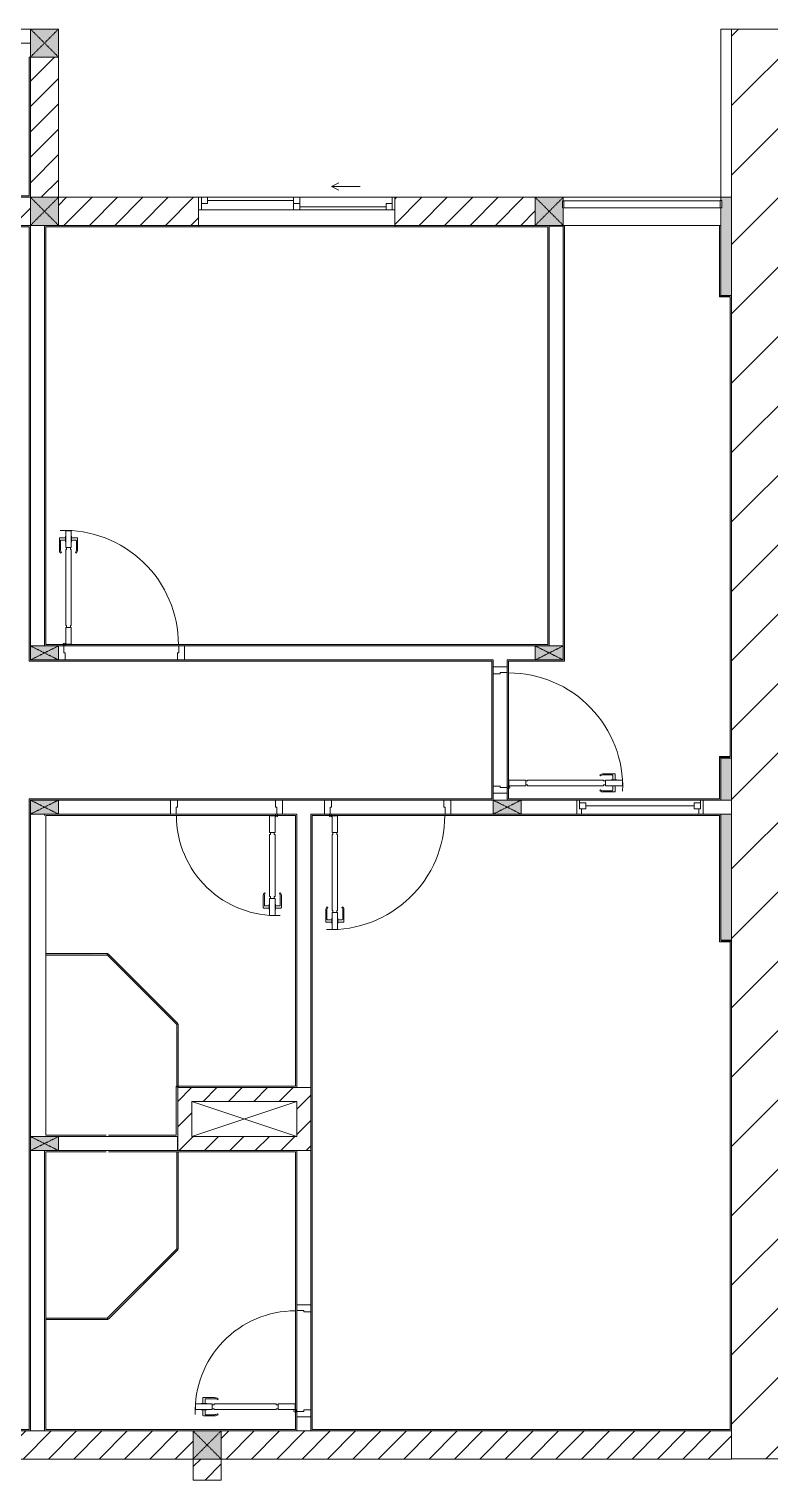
# Model space of a CAD drawing. Header units: millimetres. Extents: x 41758 to 237109, y 3795 to 78637.
# Drawn here: x 212798 to 218083, y 35387 to 45737 of the extents above; entities that cross this region are included whole.
import ezdxf

# ---------------------------------------------------------------- set-up
doc = ezdxf.new("R2010")
doc.units = ezdxf.units.MM
doc.linetypes.add('IMPORT-Dash _2_', pattern=[6, 3, -3])
for name, color, linetype, lineweight in [('0-2', 130, 'Continuous', 9), ('A-DETL-GENF-6', 20, 'Continuous', 9), ('A-DETL-GENF-7', 130, 'Continuous', 9), ('A-DETL-THIN-2', 151, 'Continuous', 9), ('A-DOOR-2', 130, 'Continuous', 9), ('A-FLOR-1', 130, 'Continuous', 9), ('A-FLOR-HRAL-5', 130, 'Continuous', 9), ('A-GLAZ-3', 130, 'Continuous', 9), ('A-GLAZ-CURT-3', 130, 'Continuous', 9), ('A-WALL-1', 130, 'Continuous', 9), ('A-WALL-PATT-3', 130, 'Continuous', 9), ('A_1404_dwg-1', 130, 'Continuous', 9), ('I-WALL', 130, 'Continuous', 9), ('I-WALL-1', 130, 'Continuous', 9), ('S-COLS-1', 130, 'Continuous', 9), ('S-COLS-2', 130, 'Continuous', 9), ('S-COLS-4', 130, 'Continuous', 9), ('S-COLS-7', 130, 'IMPORT-Dash _2_', 9), ('S-COLS-HDLN-1', 130, 'IMPORT-Dash _2_', 9)]:
    doc.layers.add(name, color=color, linetype=linetype, lineweight=lineweight)
pattern_1 = [(45, (0, 0), (-90.50967, 90.50967), [])]

# ---------------------------------------------------------------- blocks, each defined once
blk = doc.blocks.new('A_1404_dwg_NCV_TKTC_KET CAU_rvt-1-TKTC_MB HOÀN THIỆN SÀN TẦNG 3-4-4819833-KeyPlan-CH6')
at = {"layer": 'S-COLS-1'}
blk.add_hatch(color=256, dxfattribs=at).paths.add_polyline_path([(108052, 43837), (108052, 44537), (107978, 44537), (107983, 44512), (107983, 43837), (108043, 43837)])
h = blk.add_hatch(color=256, dxfattribs=at)
h.paths.add_polyline_path([(108052, 39237), (108052, 40137), (107978, 40137), (107978, 39237)])
h.paths.add_polyline_path([(107978, 40237), (108052, 40237), (108052, 40537), (107978, 40537), (107978, 40247)])
at = {"layer": 'A-FLOR-1'}
blk.add_line((104203, 38088), (104953, 38088), dxfattribs=at)
at = {"layer": 'S-COLS-2'}
blk.add_line((108052, 44537), (107978, 44537), dxfattribs=at)
blk = doc.blocks.new('A_1404_dwg_DOOR_CW_01 CANH MO-PANEL KINH - DIW_01-900x2200-CỬA GỖ VÂN LAMINATE-553375-TKTC_MB HOÀN THIỆN SÀN TẦNG 3-4-4819841-KeyPlan-CH6')
at = {"layer": 'A-DETL-GENF-7'}
for p, q in [((112514, 58865), (112518, 58858)), ((112540, 58873), (112619, 58873)), ((112602, 58865), (112540, 58865)), ((112606, 58830), (112606, 58861)), ((112623, 58830), (112623, 58869)), ((112514, 58751), (112518, 58758)), ((112602, 58751), (112540, 58751)), ((112540, 58743), (112619, 58743)), ((112606, 58786), (112606, 58755)), ((112623, 58786), (112623, 58747))]:
    blk.add_line(p, q, dxfattribs=at)
at = {"layer": 'A-DETL-GENF-7', "flags": 128}
for points in [[(111985, 58828), (111985, 58788), (111865, 58788), (111865, 58828)], [(111999, 58822), (111999, 58828), (112541, 58828), (112541, 58822), (112555, 58822), (112555, 58794), (112541, 58794), (112541, 58788), (111999, 58788), (111999, 58794), (111985, 58794), (111985, 58822)], [(112675, 58788), (112675, 58828), (112555, 58828), (112555, 58788)], [(112595, 58830), (112595, 58828), (112634, 58828), (112634, 58830)], [(112595, 58786), (112595, 58788), (112634, 58788), (112634, 58786)]]:
    blk.add_lwpolyline(points, close=True, dxfattribs=at)
at = {"layer": 'A-DETL-GENF-7'}
blk.add_circle((111863, 58778), 10, dxfattribs=at)
for centre, radius, start, end in [((111863, 58778), 814, 358, 90), ((112540, 58828), 45, 90, 125), ((112540, 58828), 37, 90, 125), ((112602, 58861), 4, 0, 90), ((112619, 58869), 4, 0, 90), ((112540, 58788), 45, 235, 270), ((112540, 58788), 37, 235, 270), ((112602, 58755), 4, 270, 0), ((112619, 58747), 4, 270, 0)]:
    blk.add_arc(centre, radius, start, end, dxfattribs=at)
at = {"layer": 'A-DOOR-2'}
blk.add_line((111853, 58778), (111853, 58803), dxfattribs=at)
at = {"layer": 'A-DOOR-2', "flags": 128}
for points in [[(111753, 59635), (111853, 59635), (111853, 59595), (111803, 59595), (111803, 59585), (111753, 59585)], [(111753, 58785), (111803, 58785), (111803, 58775), (111853, 58775), (111853, 58735), (111753, 58735)]]:
    blk.add_lwpolyline(points, close=True, dxfattribs=at)
blk = doc.blocks.new('A_1404_dwg_DOOR_CW_01 CANH MO-PANEL KINH - DIG_02-800x2200-CỬA NHÔM KÍNH-V57-TKTC_MB HOÀN THIỆN SÀN TẦNG 3-4-4819848-KeyPlan-CH6')
at = {"layer": 'A-DETL-GENF-7'}
for p, q in [((112414, 58419), (112418, 58413)), ((112440, 58427), (112519, 58427)), ((112502, 58419), (112440, 58419)), ((112506, 58384), (112506, 58415)), ((112523, 58384), (112523, 58423)), ((112414, 58305), (112418, 58312)), ((112502, 58305), (112440, 58305)), ((112440, 58297), (112519, 58297)), ((112506, 58340), (112506, 58309)), ((112523, 58340), (112523, 58301))]:
    blk.add_line(p, q, dxfattribs=at)
at = {"layer": 'A-DETL-GENF-7', "flags": 128}
for points in [[(111985, 58342), (111985, 58382), (111865, 58382), (111865, 58342)], [(111999, 58348), (111999, 58342), (112441, 58342), (112441, 58348), (112455, 58348), (112455, 58376), (112441, 58376), (112441, 58382), (111999, 58382), (111999, 58376), (111985, 58376), (111985, 58348)], [(112575, 58382), (112575, 58342), (112455, 58342), (112455, 58382)], [(112495, 58384), (112495, 58382), (112534, 58382), (112534, 58384)], [(112495, 58340), (112495, 58342), (112534, 58342), (112534, 58340)]]:
    blk.add_lwpolyline(points, close=True, dxfattribs=at)
at = {"layer": 'A-DETL-GENF-7'}
blk.add_circle((111863, 58392), 10, dxfattribs=at)
for centre, radius, start, end in [((111863, 58392), 714, 270, 2), ((112440, 58382), 45, 90, 125), ((112440, 58382), 37, 90, 125), ((112502, 58415), 4, 0, 90), ((112519, 58423), 4, 0, 90), ((112440, 58342), 45, 235, 270), ((112440, 58342), 37, 235, 270), ((112502, 58309), 4, 270, 0), ((112519, 58301), 4, 270, 0)]:
    blk.add_arc(centre, radius, start, end, dxfattribs=at)
at = {"layer": 'A-DOOR-2'}
blk.add_line((111853, 58392), (111853, 58367), dxfattribs=at)
at = {"layer": 'A-DOOR-2', "flags": 128}
for points in [[(111753, 58435), (111753, 58385), (111803, 58385), (111803, 58395), (111853, 58395), (111853, 58435)], [(111753, 57685), (111753, 57635), (111853, 57635), (111853, 57675), (111803, 57675), (111803, 57685)]]:
    blk.add_lwpolyline(points, close=True, dxfattribs=at)
blk = doc.blocks.new('A_1404_dwg_DOOR_CW_01 CANH MO-PANEL KINH - DIW_01-900x2200-CỬA GỖ VÂN LAMINATE-V58-TKTC_MB HOÀN THIỆN SÀN TẦNG 3-4-4819849-KeyPlan-CH6')
at = {"layer": 'A-DETL-GENF-7'}
for p, q in [((109882, 56930), (109882, 56969)), ((109966, 56973), (109886, 56973)), ((109899, 56930), (109899, 56961)), ((109903, 56965), (109966, 56965)), ((109991, 56965), (109987, 56959)), ((109882, 56886), (109882, 56847)), ((109966, 56843), (109886, 56843)), ((109899, 56886), (109899, 56855)), ((109903, 56851), (109966, 56851)), ((109991, 56851), (109987, 56858))]:
    blk.add_line(p, q, dxfattribs=at)
at = {"layer": 'A-DETL-GENF-7', "flags": 128}
for points in [[(109831, 56888), (109831, 56928), (109951, 56928), (109951, 56888)], [(109910, 56930), (109910, 56928), (109871, 56928), (109871, 56930)], [(110507, 56922), (110507, 56928), (109965, 56928), (109965, 56922), (109951, 56922), (109951, 56894), (109965, 56894), (109965, 56888), (110507, 56888), (110507, 56894), (110521, 56894), (110521, 56922)], [(110521, 56928), (110521, 56888), (110641, 56888), (110641, 56928)], [(109910, 56886), (109910, 56888), (109871, 56888), (109871, 56886)]]:
    blk.add_lwpolyline(points, close=True, dxfattribs=at)
at = {"layer": 'A-DETL-GENF-7'}
blk.add_circle((110643, 56878), 10, dxfattribs=at)
for centre, radius, start, end in [((110643, 56878), 814, 90, 182), ((109886, 56969), 4, 90, 180), ((109903, 56961), 4, 90, 180), ((109966, 56928), 45, 55, 90), ((109966, 56928), 37, 55, 90), ((109886, 56847), 4, 180, 270), ((109903, 56855), 4, 180, 270), ((109966, 56888), 37, 270, 305), ((109966, 56888), 45, 270, 305)]:
    blk.add_arc(centre, radius, start, end, dxfattribs=at)
at = {"layer": 'A-DOOR-2'}
blk.add_line((110653, 56878), (110653, 56903), dxfattribs=at)
at = {"layer": 'A-DOOR-2', "flags": 128}
blk.add_lwpolyline([(110753, 57685), (110753, 57735), (110653, 57735), (110653, 57695), (110703, 57695), (110703, 57685)], close=True, dxfattribs=at)
blk.add_lwpolyline([(110753, 56837), (110753, 56885), (110703, 56885), (110703, 56875), (110653, 56875), (110653, 56837)], dxfattribs=at)
blk = doc.blocks.new('A_1404_dwg_M_Fixed - 900 x 1400-901190-TKTC_MB HOÀN THIỆN SÀN TẦNG 3-4-4819850-KeyPlan-CH6')
at = {"layer": 'A-GLAZ-3'}
blk.add_line((111794, 60598), (111794, 61372), dxfattribs=at)
at = {"layer": 'A-GLAZ-3', "flags": 128}
for points in [[(111772, 61416), (111772, 61372), (111816, 61372), (111816, 61416), (111753, 61416), (111753, 61434)], [(111816, 61403), (111853, 61403), (111853, 61435)], [(111753, 60535), (111753, 60554), (111816, 60554), (111816, 60598), (111772, 60598), (111772, 60554)], [(111816, 60567), (111853, 60567), (111853, 60535)]]:
    blk.add_lwpolyline(points, dxfattribs=at)
blk = doc.blocks.new('A_1404_dwg_Railing - 50 x 10mm-901205-TKTC_MB HOÀN THIỆN SÀN TẦNG 3-4-4819861-KeyPlan-CH6')
at = {"layer": 'A-FLOR-HRAL-5', "flags": 128}
blk.add_lwpolyline([(107527, 61567), (107477, 61567), (107477, 61557), (107527, 61557)], close=True, dxfattribs=at)
blk = doc.blocks.new('A_1404_dwg_Railing - 50 x 10mm-901205-TKTC_MB HOÀN THIỆN SÀN TẦNG 3-4-V97-KeyPlan-CH6')
at = {"layer": 'A-FLOR-HRAL-5'}
blk.add_line((62258, 24562), (62258, 24612), dxfattribs=at)
at = {"layer": 'A-FLOR-HRAL-5', "flags": 128}
blk.add_lwpolyline([(62248, 24612), (62248, 24562), (62258, 24562)], dxfattribs=at)
blk = doc.blocks.new('A_1404_dwg_Railing - Railing-998857-TKTC_MB HOÀN THIỆN SÀN TẦNG 3-4-4819932-KeyPlan-CH6')
at = {"layer": 'A-FLOR-HRAL-5'}
for p, q in [((107973, 44512), (106858, 44512)), ((106858, 44462), (107973, 44462))]:
    blk.add_line(p, q, dxfattribs=at)
for name, p, rotation in [('A_1404_dwg_Railing - 50 x 10mm-901205-TKTC_MB HOÀN THIỆN SÀN TẦNG 3-4-V97-KeyPlan-CH6', (169105, 69074), 180), ('A_1404_dwg_Railing - 50 x 10mm-901205-TKTC_MB HOÀN THIỆN SÀN TẦNG 3-4-4819861-KeyPlan-CH6', (46416, 151990), 270)]:
    blk.add_blockref(name, p, dxfattribs=dict(rotation=rotation))
blk = doc.blocks.new('A_1404_dwg_System Panel - Glazed-647900-TKTC_MB HOÀN THIỆN SÀN TẦNG 3-4-4819871-KeyPlan-CH6')
at = {"layer": 'A-GLAZ-CURT-3'}
blk.add_hatch(color=256, dxfattribs=at).paths.add_polyline_path([(65500, 32532), (65943, 32532), (65943, 32542), (65500, 32537)])
blk.add_line((65943, 32542), (65500, 32542), dxfattribs=at)
at = {"layer": 'A-GLAZ-CURT-3', "flags": 128}
blk.add_lwpolyline([(65502, 32532), (65943, 32532), (65943, 32542)], dxfattribs=at)
blk = doc.blocks.new('A_1404_dwg_System Panel - Glazed-579379-TKTC_MB HOÀN THIỆN SÀN TẦNG 3-4-4819872-KeyPlan-CH6')
at = {"layer": 'A-GLAZ-CURT-3'}
blk.add_hatch(color=256, dxfattribs=at).paths.add_polyline_path([(65008, 32038), (65500, 32537), (65496, 32540), (65004, 32041)])
blk.add_line((65496, 32540), (65001, 32045), dxfattribs=at)
at = {"layer": 'A-GLAZ-CURT-3', "flags": 128}
blk.add_lwpolyline([(65009, 32039), (65504, 32533), (65496, 32540)], dxfattribs=at)
blk = doc.blocks.new('A_1404_dwg_System Panel - Glazed-703244-TKTC_MB HOÀN THIỆN SÀN TẦNG 3-4-4819930-KeyPlan-CH6')
at = {"layer": 'A-GLAZ-CURT-3'}
blk.add_hatch(color=256, dxfattribs=at).paths.add_polyline_path([(73304, 37033), (73306, 37033), (73303, 37727), (73296, 37727), (73301, 37033)])
at = {"layer": 'A-GLAZ-CURT-3', "flags": 128}
blk.add_lwpolyline([(73306, 37033), (73306, 37727), (73296, 37727), (73296, 37033)], close=True, dxfattribs=at)
blk = doc.blocks.new('A_1404_dwg_System Panel - Glazed-901200-TKTC_MB HOÀN THIỆN SÀN TẦNG 3-4-4819874-KeyPlan-CH6')
at = {"layer": 'A-GLAZ-CURT-3'}
blk.add_hatch(color=256, dxfattribs=at).paths.add_polyline_path([(65502, 29932), (65943, 29932), (65943, 29942), (65502, 29937), (65502, 29933)])
blk.add_line((65943, 29942), (65504, 29942), dxfattribs=at)
at = {"layer": 'A-GLAZ-CURT-3', "flags": 128}
blk.add_lwpolyline([(65502, 29932), (65943, 29932), (65943, 29942)], dxfattribs=at)
blk = doc.blocks.new('A_1404_dwg_System Panel - Glazed-579637-TKTC_MB HOÀN THIỆN SÀN TẦNG 3-4-4819875-KeyPlan-CH6')
at = {"layer": 'A-GLAZ-CURT-3'}
blk.add_hatch(color=256, dxfattribs=at).paths.add_polyline_path([(65499, 29933), (65502, 29944), (65004, 30435), (65003, 30429), (65009, 30423)])
blk.add_line((65506, 29940), (65009, 30437), dxfattribs=at)
at = {"layer": 'A-GLAZ-CURT-3', "flags": 128}
blk.add_lwpolyline([(65001, 30431), (65499, 29933), (65506, 29940)], dxfattribs=at)
blk = doc.blocks.new('A_1404_dwg_System Panel - Glazed-1013752-TKTC_MB HOÀN THIỆN SÀN TẦNG 3-4-4819931-KeyPlan-CH6')
at = {"layer": 'A-GLAZ-CURT-3'}
blk.add_hatch(color=256, dxfattribs=at).paths.add_polyline_path([(73306, 38192), (73301, 38639), (73296, 38636), (73296, 38192), (73304, 38192)])
at = {"layer": 'A-GLAZ-CURT-3', "flags": 128}
blk.add_lwpolyline([(73296, 38639), (73296, 38192), (73306, 38192), (73306, 38639)], close=True, dxfattribs=at)
blk = doc.blocks.new('A_1404_dwg_G1_SOF - BO TRU - 100x200-745959-TKTC_MB HOÀN THIỆN SÀN TẦNG 3-4-4819847-KeyPlan-CH6')
at = {"layer": 'S-COLS-1'}
blk.add_hatch(color=256, dxfattribs=at).paths.add_polyline_path([(110753, 56637), (110753, 56837), (110653, 56837), (110653, 56637)])
at = {"layer": 'S-COLS-1', "flags": 128}
blk.add_lwpolyline([(110753, 56837), (110653, 56837), (110653, 56637), (110753, 56637)], close=True, dxfattribs=at)
at = {"layer": 'S-COLS-HDLN-1'}
for p, q in [((110753, 56837), (110653, 56637)), ((110653, 56837), (110753, 56637))]:
    blk.add_line(p, q, dxfattribs=at)
blk = doc.blocks.new('A_1404_dwg_DOOR_CW_01 CANH MO-PANEL KINH - DIG_01-900x2200-CỬA NHÔM KÍNH-901215-TKTC_MB HOÀN THIỆN SÀN TẦNG 3-4-4819898-KeyPlan-CH6')
at = {"layer": 'A-DETL-GENF-7'}
for p, q in [((37865, 68824), (37865, 68903)), ((37908, 68907), (37869, 68907)), ((37873, 68886), (37873, 68824)), ((37908, 68890), (37877, 68890)), ((37952, 68907), (37991, 68907)), ((37952, 68890), (37983, 68890)), ((37987, 68886), (37987, 68824)), ((37995, 68824), (37995, 68903)), ((37873, 68798), (37879, 68803)), ((37986, 68798), (37980, 68803))]:
    blk.add_line(p, q, dxfattribs=at)
at = {"layer": 'A-DETL-GENF-7', "flags": 128}
for points in [[(37950, 68959), (37910, 68959), (37910, 68839), (37950, 68839)], [(37908, 68879), (37910, 68879), (37910, 68919), (37908, 68919)], [(37916, 68283), (37910, 68283), (37910, 68825), (37916, 68825), (37916, 68839), (37944, 68839), (37944, 68825), (37950, 68825), (37950, 68283), (37944, 68283), (37944, 68269), (37916, 68269)], [(37952, 68879), (37950, 68879), (37950, 68919), (37952, 68919)], [(37910, 68269), (37950, 68269), (37950, 68149), (37910, 68149)]]:
    blk.add_lwpolyline(points, close=True, dxfattribs=at)
at = {"layer": 'A-DETL-GENF-7'}
blk.add_circle((37960, 68147), 10, dxfattribs=at)
for centre, radius, start, end in [((37960, 68147), 814, 88, 180), ((37869, 68903), 4, 90, 180), ((37877, 68886), 4, 90, 180), ((37983, 68886), 4, 0, 90), ((37991, 68903), 4, 0, 90), ((37910, 68824), 45, 180, 215), ((37910, 68824), 37, 180, 215), ((37950, 68824), 37, 325, 0), ((37950, 68824), 45, 325, 0)]:
    blk.add_arc(centre, radius, start, end, dxfattribs=at)
at = {"layer": 'A-DOOR-2'}
blk.add_line((37960, 68137), (37935, 68137), dxfattribs=at)
at = {"layer": 'A-DOOR-2', "flags": 128}
for points in [[(37103, 68037), (37103, 68137), (37143, 68137), (37143, 68087), (37153, 68087), (37153, 68037)], [(37953, 68037), (37953, 68087), (37963, 68087), (37963, 68137), (38003, 68137), (38003, 68037)]]:
    blk.add_lwpolyline(points, close=True, dxfattribs=at)
blk = doc.blocks.new('A_1404_dwg_NCV_TKTC_TANG 3 - 4_rvt-1-TKTC_MB HOÀN THIỆN SÀN TẦNG 3-4-4819943-KeyPlan-CH6')
at = {"layer": 'A-WALL-PATT-3'}
for points in [[(103043, 44537), (103053, 44537), (103053, 45537), (103043, 45537), (103043, 44547)], [(103043, 41237), (103053, 41237), (103053, 44337), (103043, 44337), (103043, 41337)], [(103153, 41337), (103163, 41337), (103163, 44327), (103153, 44327), (103153, 41347)], [(106743, 41337), (106753, 41337), (106753, 44337), (106743, 44337), (106743, 41347)], [(106863, 41227), (106863, 44337), (106853, 44337), (106853, 41227)], [(107978, 43837), (107978, 44337), (107968, 44337), (107968, 43837)], [(107978, 43827), (108043, 43827), (108043, 43837), (107968, 43837), (107968, 43827)], [(108043, 40537), (108052, 40537), (108052, 43837), (108043, 43837), (108043, 40547)], [(103163, 41337), (106743, 41337), (106743, 41347), (103163, 41347)], [(103043, 41227), (106343, 41227), (106343, 41237), (103043, 41237)], [(106353, 40247), (106353, 41237), (106343, 41237), (106343, 40247)], [(106453, 40247), (106463, 40247), (106463, 41237), (106453, 41237), (106453, 40537)], [(106743, 41227), (106853, 41227), (106853, 41237), (106463, 41237), (106463, 41227), (106653, 41227)], [(108043, 40537), (108043, 40547), (107968, 40547), (107968, 40537), (107978, 40537)], [(107978, 40247), (107978, 40537), (107968, 40537), (107968, 40247)], [(103053, 35747), (103053, 40247), (103043, 40247), (103043, 35747)], [(106343, 40237), (106353, 40237), (106353, 40247), (103053, 40247), (103053, 40237), (103902, 40237)], [(107968, 40237), (107978, 40237), (107978, 40247), (106453, 40247), (106453, 40237), (106553, 40237)], [(105053, 35737), (105063, 35737), (105063, 40137), (105053, 40137), (105053, 35747)], [(107978, 40127), (107978, 40137), (105063, 40137), (105063, 40127), (107968, 40127)], [(107968, 39227), (107978, 39227), (107978, 40127), (107968, 40127), (107968, 39237)], [(108043, 39227), (108052, 39227), (108052, 39237), (107978, 39237), (107978, 39227)], [(108052, 35747), (108052, 39227), (108043, 39227), (108043, 35747)], [(108052, 35737), (108052, 35747), (105063, 35747), (105063, 35737), (108043, 35737)]]:
    blk.add_hatch(color=256, dxfattribs=at).paths.add_polyline_path(points)
h = blk.add_hatch(color=256, dxfattribs=at)
h.paths.add_polyline_path([(100378, 44537), (100378, 44547), (99978, 44547), (99978, 44537), (100128, 44537)])
h.paths.add_polyline_path([(103043, 44537), (103043, 44547), (102878, 44547), (102878, 44537)])
h = blk.add_hatch(color=256, dxfattribs=at)
h.paths.add_polyline_path([(103042, 44327), (103043, 44327), (103043, 44337), (102878, 44337), (102878, 44327)])
h.paths.add_polyline_path([(100138, 44327), (100378, 44327), (100378, 44337), (100128, 44337), (100128, 44327)])
h = blk.add_hatch(color=256, dxfattribs=at)
h.paths.add_polyline_path([(105653, 44327), (106743, 44327), (106743, 44337), (105653, 44337)])
h.paths.add_polyline_path([(103163, 44327), (104253, 44327), (104253, 44337), (103153, 44337), (103153, 44327)])
h = blk.add_hatch(color=256, dxfattribs=at)
h.paths.add_polyline_path([(101813, 35737), (101813, 35747), (100053, 35747), (100053, 35737)])
h.paths.add_polyline_path([(103043, 35737), (103053, 35737), (103053, 35747), (102903, 35747), (102903, 35737)])
at = {"layer": 'A-WALL-1'}
for p, q in [((106853, 44462), (106853, 44337)), ((107978, 44462), (107978, 44337)), ((103153, 44337), (103053, 44337)), ((103053, 44337), (103053, 41337)), ((103153, 41337), (103153, 44337)), ((107968, 44337), (106863, 44337)), ((103053, 40137), (103053, 37837)), ((103153, 40127), (103153, 40137)), ((107851, 40137), (108052, 40137))]:
    blk.add_line(p, q, dxfattribs=at)
at = {"layer": 'A-WALL-1', "flags": 128}
for points in [[(106853, 44512), (106853, 44537), (107978, 44537), (107978, 44512)], [(106853, 41337), (106853, 44332), (106753, 44332), (106753, 41337)], [(106653, 41337), (104151, 41337), (104151, 41237), (106343, 41237)], [(106353, 41237), (106353, 41187), (106453, 41187), (106453, 41237), (106653, 41237)], [(106453, 40237), (106453, 40287), (106353, 40287), (106353, 40237), (106051, 40237), (106051, 40137), (106353, 40137)], [(103253, 40137), (104051, 40137), (104051, 40237), (103253, 40237)], [(106553, 40137), (106951, 40137), (106951, 40237), (106553, 40237)], [(108052, 40237), (107851, 40237), (107851, 40137)], [(103253, 37737), (104101, 37737), (104101, 37837), (103253, 37837)], [(103053, 37737), (103053, 35737), (103153, 35737), (103153, 37737)]]:
    blk.add_lwpolyline(points, dxfattribs=at)
for points in [[(106353, 41237), (106343, 41237)], [(105053, 38187), (105053, 40137), (105151, 40137), (105151, 40237), (104851, 40237), (104851, 40137), (104953, 40137), (104953, 38187)], [(105053, 36637), (105053, 37737), (104953, 37737), (104953, 36637)], [(105053, 35737), (105053, 35837), (104953, 35837), (104953, 35737)]]:
    blk.add_lwpolyline(points, close=True, dxfattribs=at)
at = {"layer": 'I-WALL'}
for p, q in [((104253, 44337), (105653, 44337)), ((105653, 44327), (104253, 44327))]:
    blk.add_line(p, q, dxfattribs=at)
at = {"layer": 'I-WALL-1'}
for p, q in [((103253, 44337), (103153, 44337)), ((106753, 41337), (106753, 44337)), ((106853, 44337), (106853, 41337)), ((103253, 41337), (106653, 41337)), ((106343, 41237), (103253, 41237)), ((103053, 37837), (103053, 40137)), ((103153, 40137), (103153, 40127)), ((103163, 39132), (103163, 39142)), ((104106, 38197), (104096, 38197)), ((103163, 36532), (103163, 36542)), ((104213, 35737), (104413, 35737))]:
    blk.add_line(p, q, dxfattribs=at)
at = {"layer": 'I-WALL-1', "flags": 128}
for points in [[(103043, 44537), (103053, 44537), (103053, 45537), (103043, 45537), (103043, 44547), (102878, 44547), (102878, 44537)], [(108043, 35747), (105063, 35747), (105063, 40127), (107968, 40127), (107968, 39227), (107978, 39227), (108043, 39227)]]:
    blk.add_lwpolyline(points, close=True, dxfattribs=at)
for points in [[(103053, 41337), (103053, 44337), (103043, 44337), (102878, 44337), (102878, 44327), (103043, 44327), (103043, 41237), (103043, 41227), (106343, 41227), (106343, 40247), (103053, 40247), (103043, 40247), (103043, 35747), (102903, 35747), (102903, 35737), (103053, 35737), (103053, 35747), (103053, 37737)], [(103153, 44337), (103153, 44327), (103153, 41337)], [(106653, 44337), (105653, 44337), (105653, 44327), (106743, 44327), (106743, 41347), (103163, 41347)], [(103163, 41347), (103163, 44327), (104253, 44327), (104253, 44337), (103253, 44337)], [(108052, 43837), (108043, 43837), (107978, 43837), (107978, 44337), (107968, 44337), (107968, 43837), (107968, 43827), (108043, 43827), (108043, 40547), (107968, 40547), (107968, 40537), (107968, 40247), (106463, 40247), (106463, 41227), (106853, 41227), (106863, 41227), (106863, 44337), (106853, 44337)], [(106753, 44337), (106743, 44337), (106653, 44337)], [(103253, 40237), (106353, 40237), (106353, 40247), (106353, 41237)], [(106653, 41237), (106463, 41237), (106453, 41237), (106453, 40247), (106453, 40237)], [(106553, 40237), (107978, 40237), (107978, 40247), (107978, 40537), (108043, 40537), (108052, 40537)], [(103163, 39142), (103163, 40127), (104943, 40127), (104943, 38197), (104106, 38197)], [(103253, 37837), (104103, 37837), (104103, 37847), (104103, 38187), (104943, 38187), (104953, 38187), (104953, 40137), (104943, 40137), (103253, 40137)], [(106353, 40137), (105063, 40137), (105053, 40137), (105053, 35737), (105063, 35737), (108052, 35737)], [(108052, 39237), (107978, 39237), (107978, 40127), (107978, 40137), (106553, 40137)], [(103593, 37847), (103163, 37847), (103163, 39132)], [(104093, 38197), (104093, 38187), (104093, 37847), (103609, 37847)], [(103153, 37737), (103153, 37727), (103153, 35747), (103153, 35737), (104213, 35737)], [(103609, 37727), (104943, 37727), (104943, 35747), (103163, 35747), (103163, 36532)], [(103163, 36542), (103163, 37727), (103593, 37727)], [(104413, 35737), (104943, 35737), (104953, 35737), (104953, 37737), (104943, 37737), (103253, 37737)]]:
    blk.add_lwpolyline(points, dxfattribs=at)
for name, p in [('A_1404_dwg_Railing - Railing-998857-TKTC_MB HOÀN THIỆN SÀN TẦNG 3-4-4819932-KeyPlan-CH6', (0, 0)), ('A_1404_dwg_System Panel - Glazed-1013752-TKTC_MB HOÀN THIỆN SÀN TẦNG 3-4-4819931-KeyPlan-CH6', (30800, 0)), ('A_1404_dwg_System Panel - Glazed-703244-TKTC_MB HOÀN THIỆN SÀN TẦNG 3-4-4819930-KeyPlan-CH6', (30800, 0))]:
    blk.add_blockref(name, p)
for name, p, rotation in [('A_1404_dwg_DOOR_CW_01 CANH MO-PANEL KINH - DIW_01-900x2200-CỬA GỖ VÂN LAMINATE-V58-TKTC_MB HOÀN THIỆN SÀN TẦNG 3-4-4819849-KeyPlan-CH6', (46416, 151990), 270), ('A_1404_dwg_G1_SOF - BO TRU - 100x200-745959-TKTC_MB HOÀN THIỆN SÀN TẦNG 3-4-4819847-KeyPlan-CH6', (46416, 151990), 270), ('A_1404_dwg_G1_SOF - BO TRU - 100x200-745959-TKTC_MB HOÀN THIỆN SÀN TẦNG 3-4-4819847-KeyPlan-CH6', (50016, 151990), 270), ('A_1404_dwg_DOOR_CW_01 CANH MO-PANEL KINH - DIG_01-900x2200-CỬA NHÔM KÍNH-901215-TKTC_MB HOÀN THIỆN SÀN TẦNG 3-4-4819898-KeyPlan-CH6', (38316, 78290), 270), ('A_1404_dwg_G1_SOF - BO TRU - 100x200-745959-TKTC_MB HOÀN THIỆN SÀN TẦNG 3-4-4819847-KeyPlan-CH6', (46416, 150890), 270), ('A_1404_dwg_DOOR_CW_01 CANH MO-PANEL KINH - DIG_02-800x2200-CỬA NHÔM KÍNH-V57-TKTC_MB HOÀN THIỆN SÀN TẦNG 3-4-4819848-KeyPlan-CH6', (46416, 151990), 270), ('A_1404_dwg_DOOR_CW_01 CANH MO-PANEL KINH - DIW_01-900x2200-CỬA GỖ VÂN LAMINATE-553375-TKTC_MB HOÀN THIỆN SÀN TẦNG 3-4-4819841-KeyPlan-CH6', (46416, 151990), 270), ('A_1404_dwg_G1_SOF - BO TRU - 100x200-745959-TKTC_MB HOÀN THIỆN SÀN TẦNG 3-4-4819847-KeyPlan-CH6', (49716, 150890), 270), ('A_1404_dwg_M_Fixed - 900 x 1400-901190-TKTC_MB HOÀN THIỆN SÀN TẦNG 3-4-4819850-KeyPlan-CH6', (46416, 151990), 270), ('A_1404_dwg_System Panel - Glazed-901200-TKTC_MB HOÀN THIỆN SÀN TẦNG 3-4-4819874-KeyPlan-CH6', (169105, 69074), 180), ('A_1404_dwg_System Panel - Glazed-579637-TKTC_MB HOÀN THIỆN SÀN TẦNG 3-4-4819875-KeyPlan-CH6', (169105, 69074), 180), ('A_1404_dwg_G1_SOF - BO TRU - 100x200-745959-TKTC_MB HOÀN THIỆN SÀN TẦNG 3-4-4819847-KeyPlan-CH6', (46416, 148490), 270), ('A_1404_dwg_System Panel - Glazed-579379-TKTC_MB HOÀN THIỆN SÀN TẦNG 3-4-4819872-KeyPlan-CH6', (169105, 69074), 180), ('A_1404_dwg_System Panel - Glazed-647900-TKTC_MB HOÀN THIỆN SÀN TẦNG 3-4-4819871-KeyPlan-CH6', (169105, 69074), 180), ('A_1404_dwg_DOOR_CW_01 CANH MO-PANEL KINH - DIG_02-800x2200-CỬA NHÔM KÍNH-V57-TKTC_MB HOÀN THIỆN SÀN TẦNG 3-4-4819848-KeyPlan-CH6', (216805, 94272), 180)]:
    blk.add_blockref(name, p, dxfattribs=dict(rotation=rotation))
blk = doc.blocks.new('A_1404_dwg_1_FAMILY RVT - W01-WxH 1400x1400xmm-389822-TKTC_MB HOÀN THIỆN SÀN TẦNG 3-4-4819949-KeyPlan-CH6')
at = {"layer": 'A-GLAZ-3'}
for p, q in [((50001, 78313), (50204, 78313)), ((49052, 78237), (49052, 78037)), ((49072, 78237), (49072, 78148)), ((49116, 78215), (49730, 78215)), ((49730, 78237), (49775, 78237)), ((49775, 78192), (49730, 78192)), ((49775, 78170), (50389, 78170)), ((50433, 78237), (50433, 78148))]:
    blk.add_line(p, q, dxfattribs=at)
at = {"layer": 'A-GLAZ-3', "flags": 128}
for points in [[(50052, 78339), (50001, 78313), (50052, 78288)], [(50452, 78037), (50452, 78237), (49052, 78237), (49116, 78237)], [(49052, 78148), (49072, 78148), (49730, 78148), (49775, 78148), (50389, 78148), (50452, 78148)], [(49730, 78148), (49730, 78237), (49116, 78237), (49116, 78192), (49072, 78192)], [(49775, 78148), (49775, 78237), (50433, 78237), (50452, 78237)], [(50433, 78192), (50389, 78192), (50389, 78148)]]:
    blk.add_lwpolyline(points, dxfattribs=at)
blk = doc.blocks.new('A_1404_dwg_G1_SOF - BO TRU - 200x200-V21-TKTC_MB HOÀN THIỆN SÀN TẦNG 3-4-4820000-KeyPlan-CH6')
at = {"layer": 'S-COLS-7'}
blk.add_hatch(color=256, dxfattribs=at).paths.add_polyline_path([(104213, 35537), (104413, 35537), (104413, 35737), (104213, 35737)])
at = {"layer": 'S-COLS-4', "flags": 128}
blk.add_lwpolyline([(104213, 35737), (104213, 35537), (104413, 35537), (104413, 35737)], dxfattribs=at)
at = {"layer": 'S-COLS-HDLN-1'}
for p, q in [((104412, 35737), (104213, 35537)), ((104213, 35737), (104413, 35537))]:
    blk.add_line(p, q, dxfattribs=at)
blk = doc.blocks.new('A_1404_dwg_G1_SOF - BO TRU - 200x200-3054293-TKTC_MB HOÀN THIỆN SÀN TẦNG 3-4-4819986-KeyPlan-CH6')
at = {"layer": 'S-COLS-7'}
blk.add_hatch(color=256, dxfattribs=at).paths.add_polyline_path([(41853, 71512), (42053, 71512), (42052, 71712), (41853, 71712)])
at = {"layer": 'S-COLS-4', "flags": 128}
blk.add_lwpolyline([(42053, 71712), (41853, 71712), (41853, 71512), (42053, 71512)], close=True, dxfattribs=at)
at = {"layer": 'S-COLS-HDLN-1'}
for p, q in [((42053, 71712), (41853, 71512)), ((41853, 71712), (42053, 71512))]:
    blk.add_line(p, q, dxfattribs=at)
blk = doc.blocks.new('A_1404_dwg_G1_SOF - BO TRU - 200x200-V37-TKTC_MB HOÀN THIỆN SÀN TẦNG 3-4-4820016-KeyPlan-CH6')
at = {"layer": 'S-COLS-7'}
blk.add_hatch(color=256, dxfattribs=at).paths.add_polyline_path([(75953, 44337), (76053, 44337), (76048, 44537), (75853, 44536), (75853, 44337), (75943, 44337)])
at = {"layer": 'S-COLS-4'}
for p, q in [((76053, 44337), (76053, 44462)), ((75953, 44337), (76053, 44337))]:
    blk.add_line(p, q, dxfattribs=at)
at = {"layer": 'S-COLS-4', "flags": 128}
blk.add_lwpolyline([(76053, 44512), (76053, 44537), (75853, 44537), (75853, 44337)], dxfattribs=at)
at = {"layer": 'S-COLS-HDLN-1'}
for p, q in [((76053, 44537), (75853, 44337)), ((75853, 44537), (76053, 44337))]:
    blk.add_line(p, q, dxfattribs=at)
blk = doc.blocks.new('A_1404_dwg_G1_SOF - BO TRU - 200x200-V12-TKTC_MB HOÀN THIỆN SÀN TẦNG 3-4-4819991-KeyPlan-CH6')
at = {"layer": 'S-COLS-7'}
blk.add_hatch(color=256, dxfattribs=at).paths.add_polyline_path([(42053, 20337), (42053, 20537), (41853, 20537), (41853, 20337)])
at = {"layer": 'S-COLS-4', "flags": 128}
blk.add_lwpolyline([(42053, 20337), (42053, 20537), (41853, 20537), (41853, 20337)], dxfattribs=at)
at = {"layer": 'S-COLS-HDLN-1'}
for p, q in [((42053, 20537), (41853, 20337)), ((41853, 20537), (42053, 20337))]:
    blk.add_line(p, q, dxfattribs=at)
blk = doc.blocks.new('A_1404_dwg-4819832-KeyPlan-CH6')
at = {"layer": 'A-WALL-PATT-3'}
h = blk.add_hatch(dxfattribs=at)
h.set_pattern_fill('FP_41', color=256, style=0, pattern_type=2)
h.set_pattern_definition(pattern_1)
h.paths.add_polyline_path([(103253, 44537), (103253, 45537), (103053, 45537), (103053, 44537)])
h = blk.add_hatch(dxfattribs=at)
h.set_pattern_fill('FP_41', color=256, style=0, pattern_type=2)
h.set_pattern_definition(pattern_1)
h.paths.add_polyline_path([(100128, 44337), (100378, 44337), (100378, 44537), (100128, 44537), (100128, 44462)])
h.paths.add_polyline_path([(103043, 44337), (103053, 44338), (103053, 44537), (102878, 44537), (102878, 44337)])
h = blk.add_hatch(dxfattribs=at)
h.set_pattern_fill('FP_41', color=256, style=0, pattern_type=2)
h.set_pattern_definition(pattern_1)
h.paths.add_polyline_path([(106653, 44337), (106653, 44537), (105653, 44537), (105653, 44337)])
h.paths.add_polyline_path([(103902, 44337), (104253, 44337), (104253, 44537), (103253, 44537), (103253, 44337)])
h = blk.add_hatch(dxfattribs=at)
h.set_pattern_fill('FP_41', color=256, style=0, pattern_type=2)
h.set_pattern_definition(pattern_1)
h.paths.add_polyline_path([(104103, 37837), (104203, 37837), (104203, 38187), (104103, 38187), (104103, 38088)])
h = blk.add_hatch(dxfattribs=at)
h.set_pattern_fill('FP_41', color=256, style=0, pattern_type=2)
h.set_pattern_definition(pattern_1)
h.paths.add_polyline_path([(104953, 38088), (105053, 38088), (105051, 38187), (104203, 38187), (104203, 38088)])
h = blk.add_hatch(dxfattribs=at)
h.set_pattern_fill('FP_41', color=256, style=0, pattern_type=2)
h.set_pattern_definition(pattern_1)
h.paths.add_polyline_path([(104953, 37837), (105053, 37837), (105053, 38088), (104953, 38088)])
h = blk.add_hatch(dxfattribs=at)
h.set_pattern_fill('FP_41', color=256, style=0, pattern_type=2)
h.set_pattern_definition(pattern_1)
h.paths.add_polyline_path([(104203, 37737), (105053, 37737), (105053, 37837), (104103, 37837), (104103, 37737)])
h = blk.add_hatch(dxfattribs=at)
h.set_pattern_fill('FP_41', color=256, style=0, pattern_type=2)
h.set_pattern_definition(pattern_1)
h.paths.add_polyline_path([(100053, 35537), (101813, 35537), (101813, 35737), (100053, 35737)])
h.paths.add_polyline_path([(102903, 35537), (104213, 35537), (104213, 35737), (102903, 35737)])
h.paths.add_polyline_path([(99853, 35537), (99853, 35737), (95052, 35737), (95052, 35537), (98039, 35537)])
h.paths.add_polyline_path([(105063, 35537), (108052, 35537), (108052, 35737), (104413, 35737), (104413, 35537), (105053, 35537)])
h.paths.add_polyline_path([(92176, 35537), (93613, 35537), (93613, 35737), (91853, 35737), (91853, 35537)])
h.paths.add_polyline_path([(94703, 35537), (94852, 35537), (94852, 35737), (94703, 35737)])
h.paths.add_polyline_path([(91578, 35537), (91653, 35537), (91653, 35737), (89893, 35737), (89893, 35537), (91428, 35537)])
h.paths.add_polyline_path([(88801, 35537), (88803, 35537), (88801, 35737), (86852, 35737), (86852, 35537), (88653, 35537)])
h.paths.add_polyline_path([(84258, 35537), (86652, 35537), (86652, 35737), (83653, 35737), (83653, 35537), (83728, 35537)])
h = blk.add_hatch(dxfattribs=at)
h.set_pattern_fill('FP_41', color=256, style=0, pattern_type=2)
h.set_pattern_definition(pattern_1)
h.paths.add_polyline_path([(104413, 33537), (104413, 33687), (104213, 33687), (104213, 33537)])
h.paths.add_polyline_path([(104213, 35387), (104413, 35387), (104413, 35537), (104213, 35537)])
at = {"layer": '0-2'}
blk.add_line((104203, 37837), (104953, 38088), dxfattribs=at)
at = {"layer": '0-2', "flags": 128}
blk.add_lwpolyline([(104953, 37837), (104953, 38088), (104203, 38088)], close=True, dxfattribs=at)
at = {"layer": 'A-WALL-1'}
for p, q in [((99978, 45737), (103053, 45737)), ((103053, 45637), (99978, 45637)), ((106653, 44537), (105653, 44537))]:
    blk.add_line(p, q, dxfattribs=at)
at = {"layer": 'A-WALL-1', "flags": 128}
for points in [[(103253, 45737), (103053, 45737), (103053, 45537)], [(107978, 44537), (107978, 45737), (108052, 45737)], [(104253, 44537), (103253, 44537), (103253, 45537)], [(104103, 38187), (104103, 37737), (105053, 37737)], [(102903, 35537), (104213, 35537), (104213, 35387), (104413, 35387), (104413, 35537), (108052, 35537)]]:
    blk.add_lwpolyline(points, dxfattribs=at)
blk.add_lwpolyline([(104953, 37837), (104203, 37837), (104203, 38088), (104953, 38088)], close=True, dxfattribs=at)
for name, p in [('A_1404_dwg_NCV_TKTC_KET CAU_rvt-1-TKTC_MB HOÀN THIỆN SÀN TẦNG 3-4-4819833-KeyPlan-CH6', (0, 0)), ('A_1404_dwg_NCV_TKTC_TANG 3 - 4_rvt-1-TKTC_MB HOÀN THIỆN SÀN TẦNG 3-4-4819943-KeyPlan-CH6', (0, 0)), ('A_1404_dwg_G1_SOF - BO TRU - 200x200-3054293-TKTC_MB HOÀN THIỆN SÀN TẦNG 3-4-4819986-KeyPlan-CH6', (61200, -25975)), ('A_1404_dwg_1_FAMILY RVT - W01-WxH 1400x1400xmm-389822-TKTC_MB HOÀN THIỆN SÀN TẦNG 3-4-4819949-KeyPlan-CH6', (55200, -33700)), ('A_1404_dwg_G1_SOF - BO TRU - 200x200-V12-TKTC_MB HOÀN THIỆN SÀN TẦNG 3-4-4819991-KeyPlan-CH6', (61200, 24000)), ('A_1404_dwg_G1_SOF - BO TRU - 200x200-V37-TKTC_MB HOÀN THIỆN SÀN TẦNG 3-4-4820016-KeyPlan-CH6', (30800, 0)), ('A_1404_dwg_G1_SOF - BO TRU - 200x200-V21-TKTC_MB HOÀN THIỆN SÀN TẦNG 3-4-4820000-KeyPlan-CH6', (0, 0))]:
    blk.add_blockref(name, p)

msp = doc.modelspace()

# ---------------------------------------------------------------- hatches: boundary and pattern name
at = {"layer": 'A-DETL-GENF-6'}
h = msp.add_hatch(dxfattribs=at)
h.set_pattern_fill('FP_42', color=256, style=0, pattern_type=2)
h.set_pattern_definition([(45, (109755.13, 0), (-247.4874, 247.4874), [])])
h.paths.add_polyline_path([(225383.7, 35537.4), (226207.7, 35537.4), (226207.7, 45737), (217807.6, 45737), (217807.7, 35537.4), (221207.7, 35537.4)])

# ---------------------------------------------------------------- linework, layer by layer
at = {"layer": 'A-DETL-THIN-2'}
for p, q in [((217807.6, 45737), (217807.6, 35537.4)), ((226207.7, 45737), (217807.6, 45737)), ((217807.6, 35537.4), (226207.7, 35537.4))]:
    msp.add_line(p, q, dxfattribs=at)

# ---------------------------------------------------------------- block references
at = {"layer": 'A_1404_dwg-1'}
msp.add_blockref('A_1404_dwg-4819832-KeyPlan-CH6', (109755.1, 0), dxfattribs=at)

doc.saveas('drawing.dxf')
